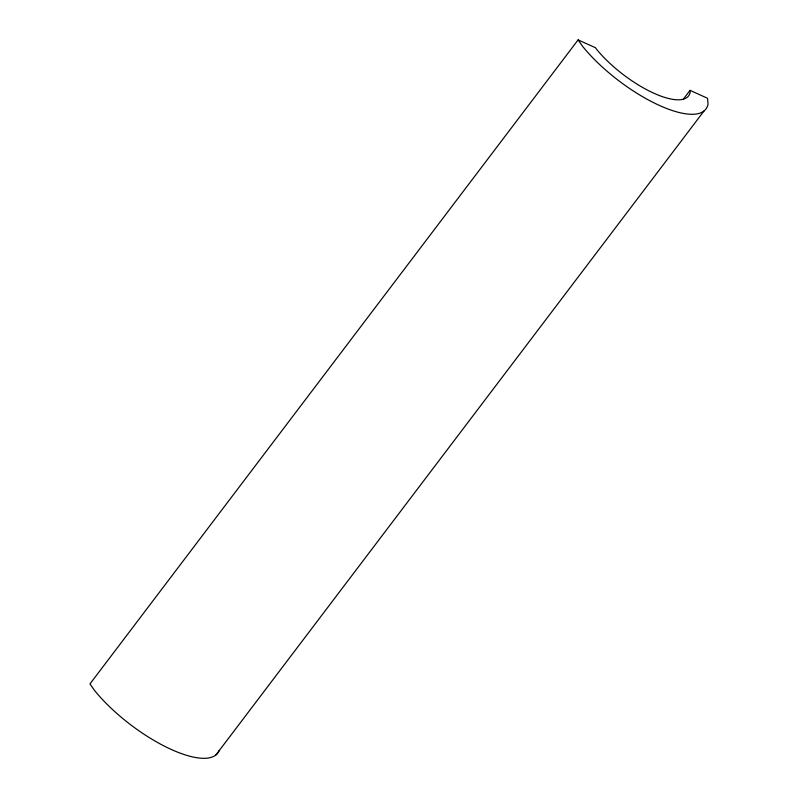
<?xml version="1.0" encoding="UTF-8"?>
<svg xmlns="http://www.w3.org/2000/svg" width="798" height="798" viewBox="0 0 798 798"><rect width="100%" height="100%" fill="white"/><g stroke="black" fill="none" stroke-linecap="round" stroke-linejoin="round"><path stroke-width="1.2" d="M578.101 39.9L582.849 46.653A86.234 30.105 37.2 0 0 658.739 105.127A86.234 30.105 37.2 0 0 708.035 104.079L707.537 98.264L690.021 90.354L690.17 92.189A64.488 22.514 37.2 0 1 653.303 92.967A64.488 22.514 37.2 0 1 596.555 49.247L595.498 47.74L578.101 39.9L89.965 683.916L94.713 690.679A86.234 30.105 37.2 0 0 168.059 747.955A86.234 30.105 37.2 0 0 219.251 750.399M683.248 99.291L690.021 90.354M215.929 754.938L704.055 110.922"/></g></svg>
